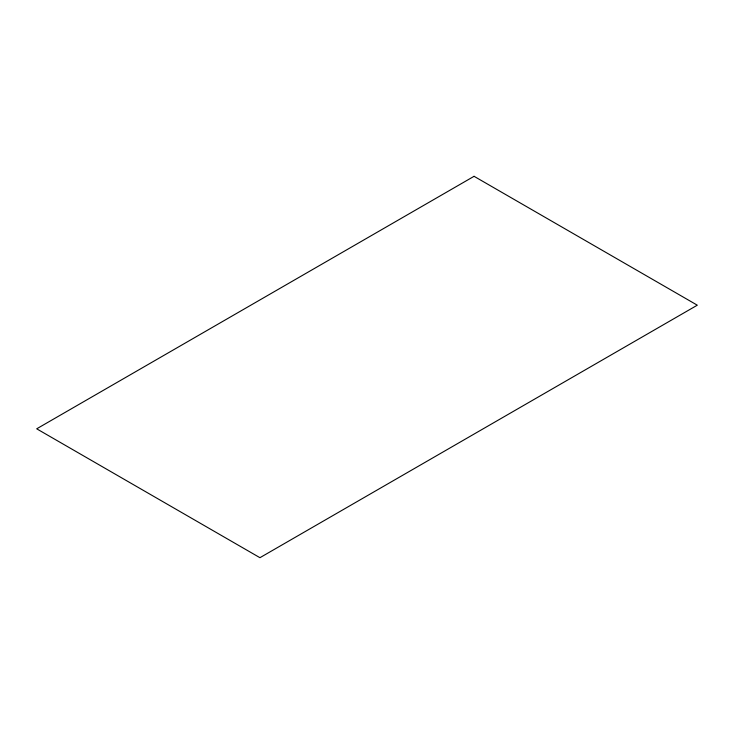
<?xml version="1.0" encoding="UTF-8"?>
<svg xmlns="http://www.w3.org/2000/svg" width="734" height="734" viewBox="0 0 734 734"><rect width="100%" height="100%" fill="white"/><g stroke="black" fill="none" stroke-linecap="round" stroke-linejoin="round"><path stroke-width="1.1" d="M474.063 176.307L36.7 428.812L259.937 557.693L697.3 305.188L474.063 176.307"/></g></svg>
